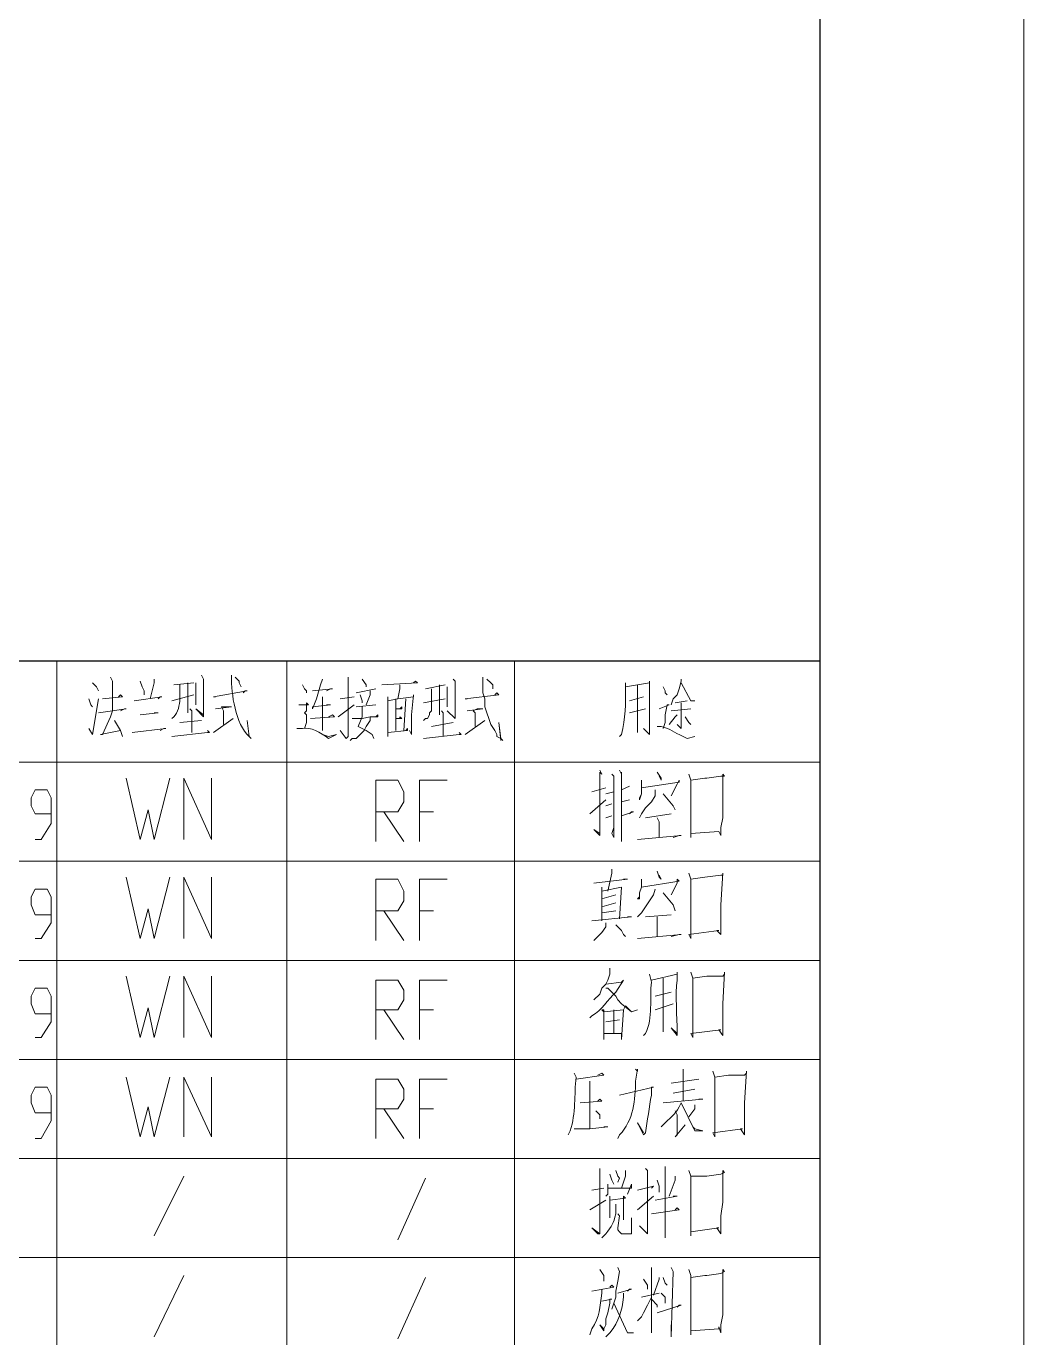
# Model space of a CAD drawing. Header units: millimetres. Extents: x 1435 to 2259, y 1083 to 2249.
# Drawn here: x 2168.6 to 2259.2, y 1638.4 to 1757.6 of the extents above; entities that cross this region are included whole.
import ezdxf

# ---------------------------------------------------------------- set-up
doc = ezdxf.new("R2010")
doc.units = ezdxf.units.MM
doc.layers.add('1', color=7, linetype='Continuous')

msp = doc.modelspace()

# ---------------------------------------------------------------- linework, layer by layer
at = {"layer": '1', "color": 0, "lineweight": 9}
for points in [[(2259.21, 1082.84), (1435.35, 1082.84), (1435.35, 2249.06), (2259.21, 2249.06), (2259.21, 1082.84)], [(2171.37, 1699.88), (2171.37, 1690.7)], [(2192.25, 1699.88), (2192.25, 1690.7)], [(2212.95, 1699.88), (2212.95, 1690.7)], [(2176.23, 1698.44), (2176.41, 1698.08), (2176.41, 1695.38), (2176.23, 1694.84), (2175.51, 1693.22), (2175.33, 1693.22), (2177.13, 1693.58), (2176.59, 1694.48), (2177.13, 1693.58), (2177.31, 1693.04)], [(2178.93, 1698.08), (2179.11, 1697.54), (2179.29, 1697.18), (2179.29, 1696.82)], [(2180.19, 1698.26), (2180.19, 1697.9), (2179.83, 1696.46)], [(2184.51, 1698.62), (2184.69, 1698.26), (2184.69, 1698.26), (2184.69, 1694.84), (2183.97, 1695.56), (2184.69, 1695.02)], [(2187.57, 1698.44), (2187.93, 1698.08), (2187.93, 1697.9), (2188.11, 1697.54)], [(2195.49, 1698.26), (2195.31, 1697.72), (2194.95, 1696.46), (2194.59, 1695.56), (2194.59, 1695.74), (2196.21, 1695.92), (2196.03, 1695.92), (2195.85, 1695.92)], [(2197.83, 1698.44), (2197.83, 1698.08), (2197.83, 1698.26), (2197.83, 1694.66), (2197.83, 1693.04), (2197.65, 1692.86), (2197.11, 1693.58), (2197.65, 1692.86)], [(2199.09, 1698.26), (2199.45, 1697.72), (2199.45, 1697.54)], [(2200.89, 1697.72), (2204.13, 1697.9), (2203.95, 1698.08), (2203.77, 1697.9)], [(2207.37, 1698.26), (2207.55, 1698.08), (2207.55, 1698.08), (2207.55, 1694.66), (2206.83, 1695.38), (2207.55, 1694.66)], [(2210.07, 1698.44), (2210.07, 1698.08), (2210.07, 1697.54), (2210.07, 1697), (2210.25, 1696.46), (2210.25, 1695.74), (2210.43, 1695.2), (2210.61, 1694.66), (2210.79, 1694.12), (2211.15, 1693.58), (2211.33, 1693.22), (2211.33, 1693.04), (2211.69, 1692.86), (2211.87, 1692.68), (2211.69, 1692.86), (2211.51, 1694.3), (2211.69, 1692.68)], [(2210.43, 1698.26), (2210.79, 1697.9), (2210.97, 1697.72), (2210.97, 1697.36)], [(2228.07, 1698.26), (2228.07, 1698.08), (2227.89, 1697.36), (2227.71, 1696.82), (2227.35, 1696.46), (2227.17, 1695.92)], [(2174.61, 1697.9), (2174.97, 1697.54), (2175.15, 1697.18)], [(2181.99, 1697.72), (2183.79, 1697.9)], [(2183.25, 1697.9), (2183.25, 1695.2)], [(2183.97, 1697.9), (2183.97, 1695.92)], [(2188.29, 1697), (2188.47, 1697.18), (2188.65, 1697.18), (2185.59, 1696.64), (2185.77, 1696.64)], [(2193.69, 1697.72), (2193.87, 1697.36), (2194.05, 1697.18), (2194.05, 1697)], [(2194.59, 1697.18), (2196.39, 1697.36), (2196.21, 1697.36), (2195.85, 1697.18)], [(2198.55, 1697), (2200.35, 1697.36)], [(2199.81, 1697.18), (2199.81, 1696.82), (2199.45, 1695.92)], [(2202.51, 1697.72), (2202.51, 1697.36), (2202.33, 1696.46)], [(2205.39, 1697.36), (2205.39, 1695.92), (2205.39, 1695.74), (2205.39, 1695.38), (2205.21, 1695.2), (2205.21, 1695.02), (2205.03, 1694.66), (2204.85, 1694.66), (2204.67, 1694.48)], [(2204.85, 1697.36), (2206.65, 1697.72)], [(2206.11, 1697.72), (2206.11, 1695.02)], [(2206.83, 1697.54), (2206.83, 1695.74)], [(2211.15, 1696.82), (2211.33, 1697), (2211.51, 1696.82), (2208.45, 1696.46), (2208.63, 1696.46)], [(2224.11, 1697.72), (2224.11, 1694.12), (2224.11, 1693.4), (2224.11, 1693.76), (2224.11, 1694.3)], [(2226.45, 1697.54), (2226.63, 1697.18), (2226.63, 1697), (2226.81, 1696.82)], [(2228.07, 1697.9), (2228.97, 1696.28), (2229.33, 1696.28), (2228.97, 1696.28), (2228.79, 1696.64)], [(2174.25, 1696.46), (2174.43, 1695.92), (2174.61, 1695.74)], [(2174.25, 1693.76), (2174.61, 1693.22), (2175.15, 1696.46)], [(2175.51, 1696.46), (2177.31, 1696.64), (2177.13, 1696.82), (2176.95, 1696.64)], [(2178.39, 1696.28), (2180.91, 1696.64), (2180.73, 1696.64), (2180.55, 1696.46)], [(2181.81, 1696.28), (2183.79, 1696.82)], [(2185.77, 1695.56), (2187.21, 1695.74), (2187.03, 1695.74), (2186.67, 1695.74), (2186.31, 1695.74), (2186.49, 1695.38), (2186.49, 1694.12)], [(2193.33, 1695.92), (2194.23, 1695.92), (2194.05, 1696.1), (2194.05, 1695.38), (2193.87, 1695.2), (2194.05, 1695.02), (2194.05, 1694.84), (2194.05, 1694.3), (2193.87, 1693.76)], [(2195.49, 1696.64), (2195.49, 1693.58), (2195.49, 1693.94), (2195.49, 1694.12)], [(2196.93, 1694.84), (2198.37, 1695.92)], [(2197.11, 1696.46), (2198.37, 1696.64)], [(2198.55, 1695.74), (2200.35, 1695.92)], [(2199.09, 1695.74), (2199.09, 1695.38), (2199.09, 1694.84), (2198.73, 1693.94), (2199.45, 1693.58), (2199.99, 1693.22), (2200.17, 1692.86)], [(2198.91, 1696.82), (2199.09, 1696.28), (2199.09, 1696.1)], [(2203.41, 1693.58), (2203.59, 1693.22), (2203.59, 1693.4), (2203.59, 1695.02), (2203.77, 1696.82), (2203.77, 1696.64), (2202.33, 1696.46), (2201.43, 1696.28)], [(2201.43, 1696.64), (2201.43, 1696.28), (2201.43, 1694.12), (2201.43, 1693.04), (2201.43, 1693.4), (2203.23, 1693.58), (2203.23, 1693.76), (2203.05, 1693.58)], [(2202.15, 1696.46), (2202.15, 1693.58)], [(2202.15, 1695.56), (2202.69, 1695.56), (2202.69, 1695.74), (2202.51, 1695.56)], [(2203.05, 1696.46), (2202.87, 1693.58)], [(2204.67, 1696.1), (2206.65, 1696.46)], [(2224.65, 1696.64), (2223.39, 1696.28)], [(2226.09, 1695.56), (2226.99, 1695.92), (2226.81, 1695.92), (2226.63, 1695.02), (2226.63, 1694.84), (2226.63, 1694.48), (2226.63, 1694.3), (2226.45, 1693.76)], [(2227.53, 1696.1), (2228.61, 1696.28)], [(2228.07, 1696.1), (2228.07, 1694.12), (2228.07, 1693.76), (2228.07, 1693.76), (2227.71, 1694.12), (2228.07, 1693.76)], [(2175.15, 1695.2), (2177.67, 1695.56), (2177.49, 1695.56), (2177.13, 1695.38)], [(2178.93, 1695.02), (2180.55, 1695.2), (2180.37, 1695.2), (2180.19, 1695.2)], [(2182.53, 1694.3), (2184.51, 1694.48)], [(2183.43, 1695.56), (2183.61, 1695.38), (2183.61, 1693.4)], [(2185.59, 1693.4), (2187.39, 1694.66)], [(2194.41, 1694.66), (2196.57, 1694.84), (2196.39, 1695.02), (2196.39, 1695.02), (2196.03, 1694.84)], [(2199.81, 1694.84), (2199.81, 1694.48), (2199.45, 1693.94), (2199.27, 1693.58), (2198.91, 1693.22), (2198.55, 1692.86), (2198.19, 1692.86), (2198.01, 1692.68)], [(2198.19, 1694.66), (2199.09, 1694.66), (2199.81, 1694.84), (2200.53, 1694.84), (2200.53, 1695.02), (2200.35, 1694.84)], [(2202.15, 1694.66), (2202.69, 1694.66), (2202.51, 1694.84), (2202.51, 1694.66)], [(2206.29, 1695.38), (2206.47, 1695.2), (2206.47, 1693.04)], [(2208.45, 1693.22), (2210.25, 1694.48)], [(2208.63, 1695.38), (2210.07, 1695.56), (2209.89, 1695.56), (2209.53, 1695.56), (2209.17, 1695.38), (2209.35, 1695.2), (2209.35, 1693.94)], [(2223.39, 1695.2), (2224.83, 1695.56)], [(2227.71, 1695.02), (2227.53, 1694.84), (2226.99, 1694.12)], [(2228.97, 1695.56), (2227.17, 1695.38)], [(2228.43, 1694.84), (2228.79, 1694.3), (2228.79, 1694.3), (2228.97, 1694.12)], [(2178.21, 1693.4), (2181.27, 1693.76), (2181.09, 1693.76), (2180.73, 1693.58)], [(2185.05, 1693.58), (2185.23, 1693.4), (2185.05, 1693.4), (2181.81, 1693.04)], [(2207.91, 1693.4), (2208.09, 1693.22), (2207.91, 1693.22), (2204.67, 1692.86)], [(2205.39, 1693.94), (2207.37, 1694.3)], [(2240.67, 1690.7), (2074.35, 1690.7)], [(2240.67, 1690.7), (2074.35, 1690.7)], [(2171.37, 1690.7), (2171.37, 1681.7)], [(2192.25, 1690.7), (2192.25, 1681.7)], [(2212.95, 1690.7), (2212.95, 1681.7)], [(2220.69, 1689.98), (2220.87, 1689.62), (2220.69, 1689.8), (2220.69, 1684.58), (2220.69, 1684.22), (2220.69, 1684.04), (2220.15, 1684.58), (2220.69, 1684.22)], [(2222.49, 1689.98), (2222.67, 1689.62), (2222.67, 1689.8), (2222.67, 1683.5), (2222.67, 1684.58)], [(2225.91, 1689.8), (2226.27, 1689.26), (2226.27, 1689.08), (2226.09, 1689.44)], [(2177.67, 1689.26), (2178.93, 1683.68), (2179.65, 1686.38), (2180.19, 1683.68), (2181.63, 1689.26)], [(2182.89, 1683.68), (2182.89, 1689.26), (2185.41, 1683.68), (2185.41, 1689.26)], [(2200.35, 1683.5), (2200.35, 1689.08), (2202.33, 1689.08), (2202.87, 1688), (2202.87, 1687.1), (2202.33, 1686.2), (2200.35, 1686.2)], [(2204.31, 1683.5), (2204.31, 1689.08), (2206.83, 1689.08)], [(2221.77, 1689.62), (2221.95, 1689.44), (2221.95, 1689.44), (2221.95, 1683.86), (2221.77, 1684.22), (2221.95, 1684.76)], [(2222.67, 1688.18), (2223.39, 1688.54)], [(2224.47, 1689.08), (2224.47, 1688.36), (2224.47, 1687.82), (2224.29, 1687.28), (2224.29, 1687.28), (2224.29, 1687.46), (2224.47, 1687.82), (2224.47, 1688.36), (2227.89, 1688.9), (2227.89, 1689.08), (2227.71, 1688.72), (2227.17, 1687.64)], [(2228.79, 1689.62), (2228.97, 1689.08), (2228.97, 1684.94), (2228.97, 1683.86), (2228.97, 1684.22), (2231.49, 1684.4), (2231.49, 1684.4), (2231.67, 1684.04), (2231.67, 1684.76), (2231.85, 1685.66), (2231.85, 1686.74), (2231.85, 1689.62), (2232.03, 1689.44), (2231.67, 1689.44), (2230.41, 1689.26), (2230.23, 1689.26), (2228.97, 1689.08)], [(2169.39, 1683.68), (2169.93, 1683.68), (2170.83, 1685.12), (2170.83, 1687.46), (2170.47, 1688.18), (2169.39, 1688.18), (2169.03, 1687.46), (2169.03, 1686.74), (2169.39, 1686.02), (2170.83, 1686.02)], [(2219.97, 1688), (2221.23, 1688.36)], [(2221.23, 1687.82), (2221.95, 1688)], [(2225.73, 1688.18), (2225.73, 1687.64), (2225.37, 1687.1), (2224.83, 1686.56), (2224.47, 1686.02), (2224.29, 1685.66)], [(2226.45, 1687.82), (2227.35, 1686.74), (2227.53, 1686.38)], [(2201.07, 1686.2), (2202.87, 1683.5)], [(2204.31, 1686.2), (2205.57, 1686.2)], [(2219.79, 1686.02), (2221.23, 1687.28)], [(2221.77, 1686.92), (2221.23, 1686.74)], [(2223.39, 1687.28), (2222.67, 1687.1)], [(2222.67, 1685.84), (2223.75, 1686.2), (2223.57, 1686.2), (2223.39, 1686.02)], [(2221.23, 1685.66), (2221.77, 1685.84)], [(2224.83, 1685.66), (2227.17, 1686.02)], [(2225.91, 1685.66), (2226.09, 1685.3), (2226.09, 1683.86)], [(2224.11, 1683.68), (2228.07, 1684.04), (2227.89, 1684.04), (2227.35, 1683.86)], [(2240.67, 1681.7), (2074.35, 1681.7)], [(2240.67, 1681.7), (2074.35, 1681.7)], [(2171.37, 1681.7), (2171.37, 1672.7)], [(2192.25, 1681.7), (2192.25, 1672.7)], [(2212.95, 1681.7), (2212.95, 1672.7)], [(2177.67, 1680.26), (2178.93, 1674.68), (2179.65, 1677.38), (2180.19, 1674.68), (2181.63, 1680.26)], [(2182.89, 1674.68), (2182.89, 1680.26), (2185.41, 1674.68), (2185.41, 1680.26)], [(2221.77, 1680.98), (2221.77, 1680.62), (2221.41, 1679)], [(2225.91, 1680.8), (2226.09, 1680.26), (2226.27, 1680.08), (2226.09, 1680.44)], [(2228.79, 1680.62), (2228.97, 1680.08), (2228.97, 1674.68), (2228.79, 1675.04), (2231.49, 1675.4), (2231.31, 1675.4), (2231.67, 1675.04), (2231.67, 1675.76), (2231.67, 1676.66), (2231.67, 1677.74), (2231.85, 1680.62), (2231.85, 1680.44), (2231.67, 1680.44), (2230.23, 1680.26), (2230.23, 1680.26), (2228.97, 1680.08)], [(2169.39, 1674.68), (2169.93, 1674.68), (2170.83, 1676.12), (2170.83, 1678.46), (2170.47, 1679.18), (2169.39, 1679.18), (2169.03, 1678.46), (2169.03, 1677.74), (2169.39, 1676.84), (2170.83, 1676.84)], [(2200.35, 1674.5), (2200.35, 1680.08), (2202.33, 1680.08), (2202.87, 1679), (2202.87, 1678.1), (2202.33, 1677.2), (2200.35, 1677.2)], [(2204.31, 1674.5), (2204.31, 1680.08), (2206.83, 1680.08)], [(2220.15, 1679.72), (2223.21, 1680.08), (2223.03, 1680.08), (2222.85, 1680.08)], [(2220.87, 1679.36), (2220.87, 1679), (2220.87, 1676.3)], [(2220.87, 1679), (2222.67, 1679.36), (2222.67, 1679.36), (2222.49, 1676.48)], [(2224.47, 1680.08), (2224.47, 1679.72), (2224.47, 1679.36), (2224.29, 1678.82), (2224.29, 1678.28), (2224.11, 1678.28), (2224.29, 1678.46), (2224.29, 1678.82), (2224.47, 1679.36)], [(2225.73, 1679.18), (2225.55, 1678.64), (2225.19, 1678.1), (2224.83, 1677.56), (2224.47, 1677.02), (2224.11, 1676.66)], [(2224.47, 1679.36), (2227.89, 1679.9), (2227.71, 1680.08), (2227.71, 1679.72), (2227.17, 1678.64)], [(2222.13, 1678.64), (2220.87, 1678.28)], [(2220.87, 1677.56), (2222.13, 1677.92)], [(2226.45, 1678.82), (2227.35, 1677.74), (2227.53, 1677.2)], [(2201.07, 1677.2), (2202.87, 1674.5)], [(2204.31, 1677.2), (2205.57, 1677.2)], [(2219.97, 1676.3), (2223.57, 1676.66), (2223.39, 1676.66), (2223.21, 1676.66)], [(2222.13, 1677.2), (2220.87, 1677.02)], [(2224.83, 1676.66), (2227.17, 1676.84)], [(2225.91, 1676.66), (2225.91, 1676.3), (2225.91, 1674.86)], [(2221.23, 1676.12), (2221.23, 1675.76), (2221.23, 1675.76), (2220.87, 1675.22), (2220.15, 1674.5)], [(2222.13, 1675.94), (2222.49, 1675.58), (2222.67, 1675.4), (2222.85, 1675.04), (2223.03, 1674.86)], [(2224.11, 1674.68), (2228.07, 1675.04), (2227.89, 1675.04), (2227.17, 1674.86)], [(2240.67, 1672.7), (2074.35, 1672.7)], [(2240.67, 1672.7), (2074.35, 1672.7)], [(2171.37, 1672.7), (2171.37, 1663.7)], [(2192.25, 1672.7), (2192.25, 1663.7)], [(2212.95, 1672.7), (2212.95, 1663.7)], [(2221.59, 1671.98), (2221.59, 1671.44), (2221.41, 1670.9), (2221.23, 1670.54), (2220.87, 1670.18), (2220.69, 1669.64), (2220.15, 1669.1)], [(2177.67, 1671.26), (2178.93, 1665.68), (2179.65, 1668.38), (2180.19, 1665.68), (2181.63, 1671.26)], [(2182.89, 1665.68), (2182.89, 1671.26), (2185.41, 1665.68), (2185.41, 1671.26)], [(2200.35, 1665.5), (2200.35, 1670.9), (2202.33, 1670.9), (2202.87, 1670), (2202.87, 1669.1), (2202.33, 1668.2), (2200.35, 1668.2)], [(2204.31, 1665.5), (2204.31, 1670.9), (2206.83, 1670.9)], [(2226.45, 1671.08), (2226.45, 1666.94), (2226.45, 1666.22), (2226.45, 1666.58), (2226.45, 1667.3)], [(2228.97, 1671.62), (2229.15, 1671.08), (2229.15, 1666.94), (2229.15, 1665.68), (2228.97, 1666.04), (2231.67, 1666.4), (2231.49, 1666.4), (2231.85, 1665.86), (2231.85, 1666.58), (2231.85, 1667.66), (2231.85, 1668.74), (2232.03, 1671.62), (2232.03, 1671.44), (2231.85, 1671.26), (2230.41, 1671.26), (2230.41, 1671.26), (2229.15, 1671.08)], [(2169.39, 1665.68), (2169.93, 1665.68), (2170.83, 1667.12), (2170.83, 1669.46), (2170.47, 1670.18), (2169.39, 1670.18), (2169.03, 1669.46), (2169.03, 1668.74), (2169.39, 1667.84), (2170.83, 1667.84)], [(2221.23, 1670.18), (2221.41, 1670.18), (2221.95, 1669.64), (2222.13, 1669.46), (2222.31, 1669.1), (2222.67, 1668.74), (2223.57, 1668.02), (2224.11, 1668.2), (2223.57, 1668.02), (2223.03, 1668.56), (2222.85, 1668.2), (2221.05, 1668.02), (2220.87, 1668.2), (2221.05, 1668.2), (2221.05, 1665.5), (2221.05, 1665.86), (2221.05, 1666.04), (2222.67, 1666.04), (2222.67, 1665.5), (2222.85, 1668.2)], [(2227.17, 1669.82), (2225.73, 1669.46)], [(2225.73, 1668.2), (2227.35, 1668.74)], [(2201.07, 1668.2), (2202.87, 1665.5)], [(2204.31, 1668.2), (2205.57, 1668.2)], [(2221.23, 1667.12), (2222.49, 1667.3)], [(2221.95, 1668.2), (2221.95, 1666.04)], [(2240.67, 1663.7), (2074.35, 1663.7)], [(2240.67, 1663.7), (2074.35, 1663.7)], [(2171.37, 1663.7), (2171.37, 1654.7)], [(2192.25, 1663.7), (2192.25, 1654.7)], [(2212.95, 1663.7), (2212.95, 1654.7)], [(2218.53, 1661.9), (2221.05, 1662.26), (2220.87, 1662.44), (2220.51, 1662.26)], [(2228.25, 1662.8), (2228.25, 1662.44), (2228.25, 1659.92)], [(2230.95, 1662.62), (2231.13, 1662.08), (2231.13, 1657.94), (2231.13, 1656.68), (2230.95, 1657.04), (2233.65, 1657.4), (2233.47, 1657.4), (2233.83, 1656.86), (2233.83, 1657.58), (2233.83, 1658.66), (2233.83, 1659.74), (2234.01, 1662.62), (2234.01, 1662.44), (2233.83, 1662.26), (2232.39, 1662.26), (2232.39, 1662.26), (2231.13, 1662.08)], [(2169.39, 1656.5), (2169.93, 1656.5), (2170.83, 1658.12), (2170.83, 1660.46), (2170.47, 1661.18), (2169.39, 1661.18), (2169.03, 1660.46), (2169.03, 1659.74), (2169.39, 1658.84), (2170.83, 1658.84)], [(2177.67, 1662.08), (2178.93, 1656.68), (2179.65, 1659.38), (2180.19, 1656.68), (2181.63, 1662.08)], [(2182.89, 1656.68), (2182.89, 1662.08), (2185.41, 1656.68), (2185.41, 1662.08)], [(2200.35, 1656.5), (2200.35, 1661.9), (2202.33, 1661.9), (2202.87, 1661), (2202.87, 1660.1), (2202.33, 1659.2), (2200.35, 1659.2)], [(2204.31, 1656.5), (2204.31, 1661.9), (2206.83, 1661.9)], [(2219.79, 1661.72), (2219.79, 1661.54), (2219.79, 1661.54), (2219.79, 1657.4)], [(2227.17, 1661.54), (2229.69, 1661.9)], [(2218.89, 1659.74), (2220.87, 1659.92), (2220.69, 1660.1), (2220.51, 1659.92)], [(2226.45, 1659.74), (2230.05, 1660.1), (2229.87, 1660.1), (2229.69, 1660.1)], [(2227.35, 1660.64), (2229.33, 1661)], [(2201.07, 1659.2), (2202.87, 1656.5)], [(2204.31, 1659.2), (2205.57, 1659.2)], [(2220.33, 1659.02), (2220.69, 1658.66), (2220.69, 1658.3)], [(2227.53, 1659.02), (2227.71, 1658.66), (2227.71, 1656.86), (2227.53, 1656.68), (2228.43, 1657.76)], [(2228.07, 1659.74), (2229.33, 1657.22), (2230.05, 1657.22), (2229.33, 1657.4), (2229.15, 1657.58)], [(2229.33, 1659.56), (2229.33, 1659.2), (2228.79, 1658.48)], [(2218.35, 1657.4), (2219.79, 1657.4), (2221.41, 1657.58), (2221.23, 1657.58), (2221.05, 1657.58)], [(2240.67, 1654.7), (2074.35, 1654.7)], [(2240.67, 1654.7), (2074.35, 1654.7)], [(2171.37, 1654.7), (2171.37, 1645.7)], [(2192.25, 1654.7), (2192.25, 1645.7)], [(2212.95, 1654.7), (2212.95, 1645.7)], [(2226.63, 1653.98), (2226.63, 1653.8), (2226.63, 1653.8), (2226.63, 1647.5), (2226.63, 1648.4)], [(2180.19, 1647.68), (2182.89, 1653.08)], [(2202.33, 1647.32), (2204.85, 1652.9)], [(2220.69, 1653.8), (2220.69, 1653.44), (2220.69, 1653.62), (2220.69, 1648.22), (2220.69, 1647.86), (2220.51, 1647.86), (2219.97, 1648.4), (2220.69, 1647.86)], [(2221.59, 1653.26), (2221.77, 1652.72), (2221.95, 1652.36)], [(2222.13, 1653.62), (2222.31, 1653.08), (2222.49, 1652.9), (2222.31, 1652.54)], [(2223.03, 1653.62), (2223.03, 1653.44), (2223.03, 1653.08), (2222.67, 1652)], [(2224.83, 1653.8), (2225.01, 1653.62), (2225.01, 1653.62), (2225.01, 1648.04), (2225.01, 1647.86), (2224.29, 1648.58), (2225.01, 1647.86)], [(2227.53, 1653.08), (2227.53, 1652.72), (2226.99, 1651.28)], [(2228.79, 1653.62), (2228.97, 1653.08), (2228.97, 1648.94), (2228.97, 1647.68), (2228.97, 1648.04), (2231.49, 1648.4), (2231.31, 1648.4), (2231.67, 1647.86), (2231.67, 1648.58), (2231.67, 1649.48), (2231.85, 1650.74), (2231.85, 1653.62), (2232.03, 1653.44), (2231.67, 1653.26), (2230.41, 1653.08), (2230.23, 1653.08), (2228.97, 1653.08)], [(2219.97, 1651.82), (2221.05, 1652)], [(2221.41, 1652.36), (2221.41, 1652), (2221.41, 1651.64), (2221.41, 1651.46), (2221.23, 1651.28)], [(2221.41, 1652), (2223.57, 1652), (2223.57, 1652.36), (2223.21, 1651.46)], [(2224.11, 1651.82), (2225.55, 1652.18), (2225.55, 1652.18), (2225.37, 1652)], [(2225.91, 1652.72), (2226.09, 1652.18), (2226.09, 1652), (2226.09, 1651.64)], [(2219.79, 1650.02), (2221.23, 1650.92)], [(2221.59, 1651.28), (2221.59, 1649.3), (2221.59, 1649.48), (2221.59, 1649.84)], [(2221.59, 1650.92), (2223.03, 1651.1), (2222.85, 1651.28), (2222.85, 1649.12), (2222.85, 1649.48), (2222.85, 1649.66)], [(2224.11, 1650.02), (2225.55, 1651.28)], [(2225.73, 1650.92), (2227.71, 1651.28), (2227.71, 1651.28), (2227.35, 1651.28)], [(2222.31, 1649.66), (2222.49, 1649.48), (2222.49, 1649.48), (2222.31, 1648.4), (2222.31, 1648.22), (2222.49, 1648.04), (2222.49, 1648.04), (2222.67, 1647.86), (2222.85, 1647.86), (2223.57, 1647.86), (2223.57, 1647.86), (2223.57, 1649.3), (2223.57, 1647.86)], [(2225.37, 1649.66), (2227.89, 1650.02), (2227.71, 1650.2), (2227.53, 1650.02)], [(2240.67, 1645.7), (2074.35, 1645.7)], [(2240.67, 1645.7), (2074.35, 1645.7)], [(2171.37, 1645.7), (2171.37, 1636.7)], [(2192.25, 1645.7), (2192.25, 1636.7)], [(2212.95, 1645.7), (2212.95, 1636.7)], [(2220.69, 1644.62), (2221.05, 1644.08), (2221.05, 1643.72), (2221.05, 1643.54)], [(2222.31, 1644.8), (2222.49, 1644.44), (2222.31, 1643.54), (2222.13, 1642.64), (2222.13, 1642.1), (2221.95, 1641.56), (2221.77, 1641.02)], [(2225.37, 1644.8), (2225.37, 1644.44), (2225.37, 1638.86), (2225.37, 1639.22), (2225.37, 1639.76)], [(2227.17, 1644.8), (2227.35, 1644.44), (2227.17, 1638.5), (2227.17, 1638.86), (2227.17, 1639.58)], [(2228.79, 1644.62), (2228.97, 1644.08), (2228.97, 1639.94), (2228.97, 1638.68), (2228.97, 1639.04), (2231.49, 1639.22), (2231.49, 1639.4), (2231.67, 1638.86), (2231.67, 1639.58), (2231.85, 1640.48), (2231.85, 1641.74), (2231.85, 1644.62), (2232.03, 1644.44), (2231.67, 1644.26), (2230.41, 1644.08), (2230.23, 1644.08), (2228.97, 1643.9)], [(2180.19, 1638.5), (2182.89, 1644.08)], [(2202.33, 1638.32), (2204.85, 1643.9)], [(2224.65, 1643.72), (2225.01, 1643.18), (2225.01, 1642.82)], [(2226.09, 1643.9), (2226.09, 1643.72), (2225.55, 1642.28)], [(2226.45, 1643.9), (2226.63, 1643.36), (2226.81, 1643.18)], [(2219.97, 1642.64), (2221.95, 1643), (2221.77, 1643.18), (2221.59, 1643)], [(2222.31, 1642.46), (2223.57, 1642.82), (2223.39, 1642.82), (2223.21, 1642.64)], [(2225.37, 1642.1), (2225.01, 1641.38), (2224.65, 1640.66), (2224.47, 1640.3), (2224.11, 1639.94)], [(2224.47, 1642.1), (2226.09, 1642.46)], [(2226.27, 1642.46), (2226.63, 1642.1), (2226.63, 1641.92), (2226.63, 1641.56)], [(2220.87, 1641.74), (2221.77, 1641.92), (2221.59, 1641.92), (2221.59, 1641.56), (2221.41, 1640.66), (2221.23, 1640.12), (2221.23, 1639.58), (2221.05, 1639.22), (2221.05, 1639.04), (2220.69, 1639.58), (2221.05, 1639.22), (2221.05, 1639.22)], [(2221.95, 1641.56), (2223.21, 1638.86), (2223.75, 1638.86), (2223.21, 1638.86), (2223.03, 1639.22)], [(2225.37, 1641.92), (2225.91, 1641.38), (2225.91, 1641.2)], [(2225.91, 1640.66), (2228.07, 1641.38), (2227.89, 1641.38), (2227.71, 1641.2)]]:
    msp.add_lwpolyline(points, dxfattribs=at)
at = {"layer": '1', "color": 0, "lineweight": 25}
for points in [[(2240.67, 1101.2), (1481.43, 1101.2), (1481.43, 2230.7), (2240.67, 2230.7), (2240.67, 1101.2)], [(2240.67, 1699.88), (2074.35, 1699.88), (2074.35, 1690.7)], [(2240.67, 1699.88), (2240.67, 1690.7)], [(2240.67, 1690.7), (2240.67, 1681.7)], [(2240.67, 1681.7), (2240.67, 1672.7)], [(2240.67, 1672.7), (2240.67, 1663.7)], [(2240.67, 1663.7), (2240.67, 1654.7)], [(2240.67, 1654.7), (2240.67, 1645.7)], [(2240.67, 1645.7), (2240.67, 1636.7)]]:
    msp.add_lwpolyline(points, dxfattribs=at)
at = {"layer": '1', "color": 0, "lineweight": 9}
for points, knots in [([(2187.21, 1698.62), (2187.21, 1698.62), (2187.21, 1698.44), (2187.21, 1698.44), (2187.21, 1697), (2187.57, 1694.12), (2188.83, 1693.04), (2188.83, 1693.04), (2189.01, 1692.86), (2189.01, 1692.86), (2189.01, 1692.86), (2188.83, 1693.04), (2188.83, 1693.04), (2188.83, 1693.04), (2188.65, 1694.48), (2188.65, 1694.48), (2188.65, 1694.48), (2188.83, 1693.04), (2188.83, 1693.04)], [0, 0, 0, 0, 1, 1, 1, 2, 2, 2, 3, 3, 3, 4, 4, 4, 5, 5, 5, 6, 6, 6, 6]), ([(2223.03, 1697.54), (2223.03, 1697.54), (2225.19, 1697.9), (2225.19, 1697.9), (2225.19, 1697.9), (2225.19, 1698.08), (2225.19, 1698.08), (2225.19, 1698.08), (2225.19, 1697.36), (2225.19, 1697.36), (2225.19, 1696.1), (2225.19, 1694.84), (2225.19, 1693.4), (2225.19, 1693.4), (2225.19, 1693.22), (2225.19, 1693.22), (2225.19, 1693.22), (2224.65, 1693.76), (2224.65, 1693.76), (2224.65, 1693.76), (2225.19, 1693.22), (2225.19, 1693.22)], [0, 0, 0, 0, 1, 1, 1, 2, 2, 2, 3, 3, 3, 4, 4, 4, 5, 5, 5, 6, 6, 6, 7, 7, 7, 7]), ([(2182.53, 1697.72), (2182.53, 1697.72), (2182.53, 1696.46), (2182.53, 1696.46), (2182.53, 1695.92), (2182.35, 1695.2), (2181.99, 1694.84), (2181.99, 1694.84), (2181.81, 1694.66), (2181.81, 1694.66)], [0, 0, 0, 0, 1, 1, 1, 2, 2, 2, 3, 3, 3, 3]), ([(2223.03, 1697.9), (2223.03, 1697.9), (2223.03, 1697.36), (2223.03, 1697.36), (2223.03, 1696.1), (2223.03, 1694.66), (2222.67, 1693.22), (2222.67, 1693.22), (2222.49, 1693.04), (2222.49, 1693.04)], [0, 0, 0, 0, 1, 1, 1, 2, 2, 2, 3, 3, 3, 3]), ([(2193.15, 1693.76), (2193.15, 1693.76), (2193.69, 1693.76), (2193.69, 1693.76), (2194.41, 1693.94), (2195.31, 1693.4), (2196.03, 1692.86), (2196.03, 1692.86), (2196.75, 1693.22), (2196.75, 1693.22), (2196.75, 1693.22), (2196.75, 1693.22), (2196.75, 1693.22), (2196.75, 1693.22), (2196.03, 1693.04), (2196.03, 1693.04), (2196.03, 1693.04), (2195.49, 1693.22), (2195.49, 1693.22)], [0, 0, 0, 0, 1, 1, 1, 2, 2, 2, 3, 3, 3, 4, 4, 4, 5, 5, 5, 6, 6, 6, 6]), ([(2225.91, 1693.94), (2225.91, 1693.94), (2226.27, 1693.94), (2226.27, 1693.94), (2227.17, 1693.76), (2227.35, 1693.4), (2228.25, 1693.04), (2228.25, 1693.04), (2228.61, 1692.86), (2228.61, 1692.86), (2228.61, 1692.86), (2229.33, 1693.04), (2229.33, 1693.04), (2229.33, 1693.04), (2228.61, 1692.86), (2228.61, 1692.86), (2228.61, 1692.86), (2228.25, 1693.04), (2228.25, 1693.04)], [0, 0, 0, 0, 1, 1, 1, 2, 2, 2, 3, 3, 3, 4, 4, 4, 5, 5, 5, 6, 6, 6, 6]), ([(2221.23, 1670.54), (2221.23, 1670.54), (2222.67, 1670.72), (2222.67, 1670.72), (2222.67, 1670.72), (2222.67, 1670.72), (2222.67, 1670.72), (2222.67, 1670.72), (2222.85, 1670.9), (2222.85, 1670.9), (2222.85, 1670.9), (2222.13, 1669.82), (2222.13, 1669.82), (2221.41, 1669.1), (2220.87, 1668.2), (2219.97, 1667.66), (2219.97, 1667.66), (2219.79, 1667.48), (2219.79, 1667.48)], [0, 0, 0, 0, 1, 1, 1, 2, 2, 2, 3, 3, 3, 4, 4, 4, 5, 5, 5, 6, 6, 6, 6]), ([(2225.19, 1671.44), (2225.19, 1671.44), (2225.37, 1670.72), (2225.37, 1670.72), (2225.19, 1669.28), (2225.55, 1667.48), (2224.83, 1666.04), (2224.83, 1666.04), (2224.65, 1665.86), (2224.65, 1665.86)], [0, 0, 0, 0, 1, 1, 1, 2, 2, 2, 3, 3, 3, 3]), ([(2225.37, 1670.9), (2225.37, 1670.9), (2227.71, 1671.44), (2227.71, 1671.44), (2227.71, 1671.44), (2227.71, 1671.62), (2227.71, 1671.62), (2227.71, 1671.62), (2227.71, 1670.9), (2227.71, 1670.9), (2227.53, 1669.64), (2227.71, 1667.48), (2227.71, 1666.22), (2227.71, 1666.22), (2227.71, 1665.86), (2227.71, 1665.86), (2227.71, 1665.86), (2227.17, 1666.58), (2227.17, 1666.58), (2227.17, 1666.58), (2227.71, 1666.04), (2227.71, 1666.04)], [0, 0, 0, 0, 1, 1, 1, 2, 2, 2, 3, 3, 3, 4, 4, 4, 5, 5, 5, 6, 6, 6, 7, 7, 7, 7]), ([(2218.35, 1662.44), (2218.35, 1662.44), (2218.53, 1662.08), (2218.53, 1662.08), (2218.35, 1660.46), (2218.53, 1658.84), (2217.99, 1657.22), (2217.99, 1657.22), (2217.81, 1656.86), (2217.81, 1656.86)], [0, 0, 0, 0, 1, 1, 1, 2, 2, 2, 3, 3, 3, 3]), ([(2223.93, 1662.8), (2223.93, 1662.8), (2224.11, 1662.62), (2224.11, 1662.62), (2224.11, 1662.62), (2224.11, 1662.8), (2224.11, 1662.8), (2224.11, 1662.8), (2223.93, 1661.72), (2223.93, 1661.72), (2223.93, 1660.1), (2223.75, 1658.12), (2222.49, 1656.86), (2222.49, 1656.86), (2222.31, 1656.5), (2222.31, 1656.5)], [0, 0, 0, 0, 1, 1, 1, 2, 2, 2, 3, 3, 3, 4, 4, 4, 5, 5, 5, 5]), ([(2222.49, 1660.46), (2222.49, 1660.46), (2225.55, 1661.18), (2225.55, 1661.18), (2225.55, 1661.18), (2225.37, 1661.18), (2225.37, 1661.18), (2225.37, 1661.18), (2225.37, 1660.46), (2225.37, 1660.46), (2225.19, 1659.38), (2225.01, 1658.12), (2224.83, 1657.04), (2224.83, 1657.04), (2224.65, 1656.86), (2224.65, 1656.86), (2224.65, 1656.86), (2224.11, 1657.94), (2224.11, 1657.94), (2224.11, 1657.94), (2224.65, 1657.04), (2224.65, 1657.04)], [0, 0, 0, 0, 1, 1, 1, 2, 2, 2, 3, 3, 3, 4, 4, 4, 5, 5, 5, 6, 6, 6, 7, 7, 7, 7]), ([(2228.07, 1659.74), (2228.07, 1659.74), (2227.89, 1659.38), (2227.89, 1659.38), (2227.53, 1658.66), (2226.99, 1658.3), (2226.45, 1657.76), (2226.45, 1657.76), (2226.27, 1657.58), (2226.27, 1657.58)], [0, 0, 0, 0, 1, 1, 1, 2, 2, 2, 3, 3, 3, 3]), ([(2222.13, 1650.56), (2222.13, 1650.56), (2222.13, 1649.66), (2222.13, 1649.66), (2221.95, 1648.76), (2221.77, 1648.58), (2221.23, 1647.86), (2221.23, 1647.86), (2220.87, 1647.5), (2220.87, 1647.5)], [0, 0, 0, 0, 1, 1, 1, 2, 2, 2, 3, 3, 3, 3]), ([(2220.87, 1642.82), (2220.87, 1642.82), (2220.87, 1642.46), (2220.87, 1642.46), (2220.69, 1641.2), (2220.69, 1640.3), (2219.97, 1639.22), (2219.97, 1639.22), (2219.79, 1638.68), (2219.79, 1638.68)], [0, 0, 0, 0, 1, 1, 1, 2, 2, 2, 3, 3, 3, 3]), ([(2222.85, 1642.46), (2222.85, 1642.46), (2222.85, 1642.1), (2222.85, 1642.1), (2222.67, 1640.84), (2222.49, 1639.94), (2221.59, 1638.86), (2221.59, 1638.86), (2221.23, 1638.5), (2221.23, 1638.5)], [0, 0, 0, 0, 1, 1, 1, 2, 2, 2, 3, 3, 3, 3])]:
    msp.add_open_spline(points, degree=3, knots=knots, dxfattribs=at)

doc.saveas('drawing.dxf')
